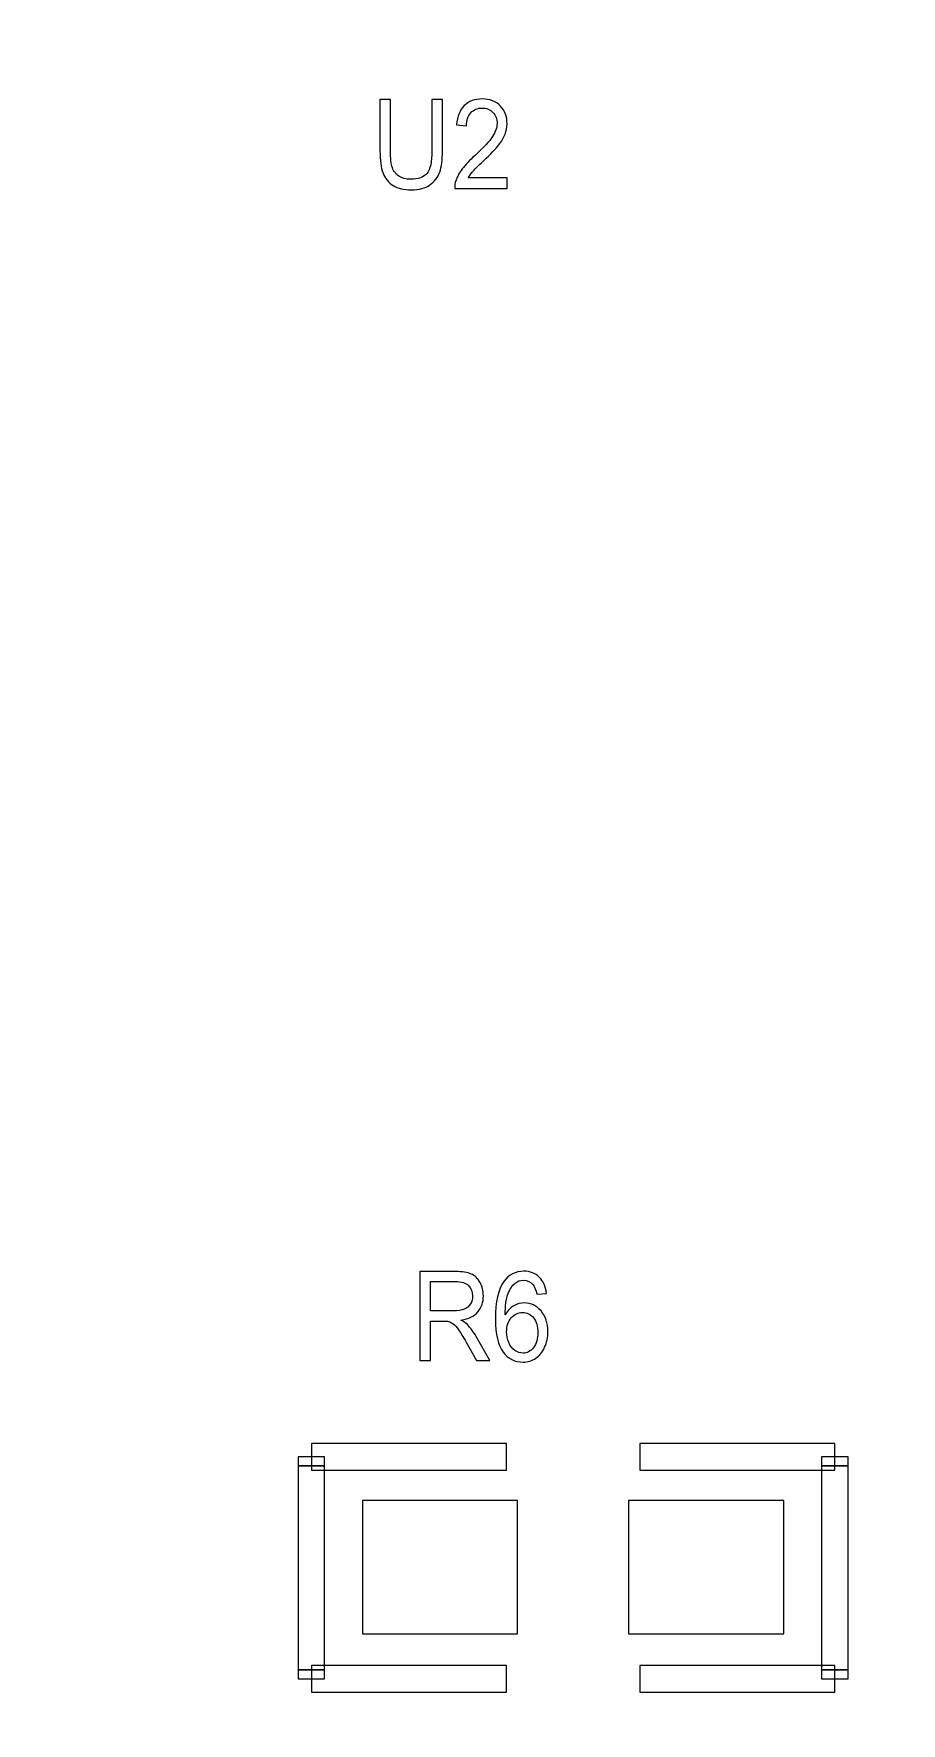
# Model space of a CAD drawing. Header units: millimetres. Extents: x -69 to 39, y -9 to 54.
# Drawn here: x -41.37 to -36.4, y -1.33 to 8.33 of the extents above; entities that cross this region are included whole.
import ezdxf

# ---------------------------------------------------------------- set-up
doc = ezdxf.new("R2010")
doc.units = ezdxf.units.MM
doc.header["$MEASUREMENT"] = 0
for name, color, linetype in [('BG_OUTLINE', 7, 'Continuous'), ('PG_SILKSCREEN_TOP', 7, 'Continuous'), ('PIN_TOP', 7, 'Continuous'), ('RD_SILKSCREEN_TOP', 7, 'Continuous')]:
    doc.layers.add(name, color=color, linetype=linetype)

msp = doc.modelspace()

# ---------------------------------------------------------------- linework, layer by layer
at = {"layer": 'BG_OUTLINE', "color": 176, "lineweight": 9}
msp.add_open_spline([(22.1252, -9.4051), (22.1252, -9.4051), (-56.3279, -9.4051), (-56.3279, -9.4051), (-56.3279, -9.4051), (-56.3279, -9.4051), (-56.3279, 41.6488), (-56.3279, 41.6488), (-56.3279, 41.6488), (-56.3279, 41.6488), (22.3259, 41.6488), (22.3259, 41.6488), (22.3259, 41.6488), (22.9318, 41.6492), (23.513, 41.4088), (23.9418, 40.9807), (23.9418, 40.9807), (24.3705, 40.5525), (24.6115, 39.9687), (24.6119, 39.3628), (24.6119, 39.3628), (24.6119, 39.3628), (24.6119, -7.1191), (24.6119, -7.1191), (24.6119, -7.1191), (24.6123, -7.725), (24.372, -8.3063), (23.9438, -8.735), (23.9438, -8.735), (23.5156, -9.1637), (22.9318, -9.4047), (22.3259, -9.4051), (22.3259, -9.4051), (22.3259, -9.4051), (22.1252, -9.4051), (22.1252, -9.4051)], degree=3, knots=[0, 0, 0, 0, 0.111111, 0.111111, 0.111111, 0.111111, 0.222222, 0.222222, 0.222222, 0.222222, 0.333333, 0.333333, 0.333333, 0.333333, 0.444444, 0.444444, 0.444444, 0.444444, 0.555556, 0.555556, 0.555556, 0.555556, 0.666667, 0.666667, 0.666667, 0.666667, 0.777778, 0.777778, 0.777778, 0.777778, 0.888889, 0.888889, 0.888889, 0.888889, 1, 1, 1, 1], dxfattribs=at)
at = {"layer": 'PG_SILKSCREEN_TOP', "lineweight": 9}
for points in [[(-39.7008, 0.1427), (-39.7008, 0.1427), (-39.8532, 0.1427), (-39.8532, 0.1427), (-39.8532, 0.1427), (-39.8532, 0.1427), (-39.8532, 0.1935), (-39.8532, 0.1935), (-39.8532, 0.1935), (-39.8532, 0.1935), (-39.7008, 0.1935), (-39.7008, 0.1935), (-39.7008, 0.1935), (-39.7008, 0.1935), (-39.7008, 0.1427), (-39.7008, 0.1427)], [(-39.777, 0.1173), (-39.777, 0.1173), (-39.777, 0.2697), (-39.777, 0.2697), (-39.777, 0.2697), (-39.777, 0.2697), (-38.6594, 0.2697), (-38.6594, 0.2697), (-38.6594, 0.2697), (-38.6594, 0.2697), (-38.6594, 0.1173), (-38.6594, 0.1173), (-38.6594, 0.1173), (-38.6594, 0.1173), (-39.777, 0.1173), (-39.777, 0.1173)], [(-36.7798, 0.2697), (-36.7798, 0.2697), (-36.7798, 0.1173), (-36.7798, 0.1173), (-36.7798, 0.1173), (-36.7798, 0.1173), (-37.8974, 0.1173), (-37.8974, 0.1173), (-37.8974, 0.1173), (-37.8974, 0.1173), (-37.8974, 0.2697), (-37.8974, 0.2697), (-37.8974, 0.2697), (-37.8974, 0.2697), (-36.7798, 0.2697), (-36.7798, 0.2697)], [(-36.7036, 0.1427), (-36.7036, 0.1427), (-36.856, 0.1427), (-36.856, 0.1427), (-36.856, 0.1427), (-36.856, 0.1427), (-36.856, 0.1935), (-36.856, 0.1935), (-36.856, 0.1935), (-36.856, 0.1935), (-36.7036, 0.1935), (-36.7036, 0.1935), (-36.7036, 0.1935), (-36.7036, 0.1935), (-36.7036, 0.1427), (-36.7036, 0.1427)], [(-39.7008, -1.0257), (-39.7008, -1.0257), (-39.8532, -1.0257), (-39.8532, -1.0257), (-39.8532, -1.0257), (-39.8532, -1.0257), (-39.8532, 0.1427), (-39.8532, 0.1427), (-39.8532, 0.1427), (-39.8532, 0.1427), (-39.7008, 0.1427), (-39.7008, 0.1427), (-39.7008, 0.1427), (-39.7008, 0.1427), (-39.7008, -1.0257), (-39.7008, -1.0257)], [(-36.7036, -1.0257), (-36.7036, -1.0257), (-36.856, -1.0257), (-36.856, -1.0257), (-36.856, -1.0257), (-36.856, -1.0257), (-36.856, 0.1427), (-36.856, 0.1427), (-36.856, 0.1427), (-36.856, 0.1427), (-36.7036, 0.1427), (-36.7036, 0.1427), (-36.7036, 0.1427), (-36.7036, 0.1427), (-36.7036, -1.0257), (-36.7036, -1.0257)], [(-39.7008, -1.0765), (-39.7008, -1.0765), (-39.8532, -1.0765), (-39.8532, -1.0765), (-39.8532, -1.0765), (-39.8532, -1.0765), (-39.8532, -1.0257), (-39.8532, -1.0257), (-39.8532, -1.0257), (-39.8532, -1.0257), (-39.7008, -1.0257), (-39.7008, -1.0257), (-39.7008, -1.0257), (-39.7008, -1.0257), (-39.7008, -1.0765), (-39.7008, -1.0765)], [(-38.6594, -1.0003), (-38.6594, -1.0003), (-38.6594, -1.1527), (-38.6594, -1.1527), (-38.6594, -1.1527), (-38.6594, -1.1527), (-39.777, -1.1527), (-39.777, -1.1527), (-39.777, -1.1527), (-39.777, -1.1527), (-39.777, -1.0003), (-39.777, -1.0003), (-39.777, -1.0003), (-39.777, -1.0003), (-38.6594, -1.0003), (-38.6594, -1.0003)], [(-37.8974, -1.1527), (-37.8974, -1.1527), (-37.8974, -1.0003), (-37.8974, -1.0003), (-37.8974, -1.0003), (-37.8974, -1.0003), (-36.7798, -1.0003), (-36.7798, -1.0003), (-36.7798, -1.0003), (-36.7798, -1.0003), (-36.7798, -1.1527), (-36.7798, -1.1527), (-36.7798, -1.1527), (-36.7798, -1.1527), (-37.8974, -1.1527), (-37.8974, -1.1527)], [(-36.7036, -1.0765), (-36.7036, -1.0765), (-36.856, -1.0765), (-36.856, -1.0765), (-36.856, -1.0765), (-36.856, -1.0765), (-36.856, -1.0257), (-36.856, -1.0257), (-36.856, -1.0257), (-36.856, -1.0257), (-36.7036, -1.0257), (-36.7036, -1.0257), (-36.7036, -1.0257), (-36.7036, -1.0257), (-36.7036, -1.0765), (-36.7036, -1.0765)]]:
    msp.add_open_spline(points, degree=3, knots=[0, 0, 0, 0, 0.25, 0.25, 0.25, 0.25, 0.5, 0.5, 0.5, 0.5, 0.75, 0.75, 0.75, 0.75, 1, 1, 1, 1], dxfattribs=at)
at = {"layer": 'PIN_TOP', "color": 8, "lineweight": 9}
for points in [[(-39.4849, -0.8189), (-39.4849, -0.8189), (-39.4849, -0.0569), (-39.4849, -0.0569), (-39.4849, -0.0569), (-39.4849, -0.0569), (-38.5959, -0.0569), (-38.5959, -0.0569), (-38.5959, -0.0569), (-38.5959, -0.0569), (-38.5959, -0.8189), (-38.5959, -0.8189), (-38.5959, -0.8189), (-38.5959, -0.8189), (-39.4849, -0.8189), (-39.4849, -0.8189)], [(-37.9609, -0.8189), (-37.9609, -0.8189), (-37.9609, -0.0569), (-37.9609, -0.0569), (-37.9609, -0.0569), (-37.9609, -0.0569), (-37.0719, -0.0569), (-37.0719, -0.0569), (-37.0719, -0.0569), (-37.0719, -0.0569), (-37.0719, -0.8189), (-37.0719, -0.8189), (-37.0719, -0.8189), (-37.0719, -0.8189), (-37.9609, -0.8189), (-37.9609, -0.8189)]]:
    msp.add_open_spline(points, degree=3, knots=[0, 0, 0, 0, 0.25, 0.25, 0.25, 0.25, 0.5, 0.5, 0.5, 0.5, 0.75, 0.75, 0.75, 0.75, 1, 1, 1, 1], dxfattribs=at)
at = {"layer": 'RD_SILKSCREEN_TOP', "color": 1}
for points, knots in [([(-39.0869, 7.9584), (-39.0869, 7.9584), (-39.0266, 7.9584), (-39.0266, 7.9584), (-39.0266, 7.9584), (-39.0266, 7.9584), (-39.0266, 7.6642), (-39.0266, 7.6642), (-39.0266, 7.6642), (-39.0266, 7.6131), (-39.0319, 7.5725), (-39.0422, 7.5423), (-39.0422, 7.5423), (-39.0526, 7.5122), (-39.0712, 7.4878), (-39.0982, 7.469), (-39.0982, 7.469), (-39.1252, 7.45), (-39.1605, 7.4406), (-39.2044, 7.4406), (-39.2044, 7.4406), (-39.2469, 7.4406), (-39.2818, 7.4488), (-39.3088, 7.4653), (-39.3088, 7.4653), (-39.3359, 7.4817), (-39.3553, 7.5055), (-39.3668, 7.5367), (-39.3668, 7.5367), (-39.3785, 7.5678), (-39.3842, 7.6103), (-39.3842, 7.6642), (-39.3842, 7.6642), (-39.3842, 7.6642), (-39.3842, 7.9584), (-39.3842, 7.9584), (-39.3842, 7.9584), (-39.3842, 7.9584), (-39.324, 7.9584), (-39.324, 7.9584), (-39.324, 7.9584), (-39.324, 7.9584), (-39.324, 7.6646), (-39.324, 7.6646), (-39.324, 7.6646), (-39.324, 7.6203), (-39.3204, 7.5877), (-39.313, 7.5669), (-39.313, 7.5669), (-39.3057, 7.5459), (-39.293, 7.5298), (-39.2753, 7.5184), (-39.2753, 7.5184), (-39.2573, 7.507), (-39.2354, 7.5013), (-39.2096, 7.5013), (-39.2096, 7.5013), (-39.1654, 7.5013), (-39.1338, 7.5126), (-39.115, 7.5351), (-39.115, 7.5351), (-39.0962, 7.5575), (-39.0869, 7.6007), (-39.0869, 7.6646), (-39.0869, 7.6646), (-39.0869, 7.6646), (-39.0869, 7.9584), (-39.0869, 7.9584)], [0, 0, 0, 0, 0.058824, 0.058824, 0.058824, 0.058824, 0.117647, 0.117647, 0.117647, 0.117647, 0.176471, 0.176471, 0.176471, 0.176471, 0.235294, 0.235294, 0.235294, 0.235294, 0.294118, 0.294118, 0.294118, 0.294118, 0.352941, 0.352941, 0.352941, 0.352941, 0.411765, 0.411765, 0.411765, 0.411765, 0.470588, 0.470588, 0.470588, 0.470588, 0.529412, 0.529412, 0.529412, 0.529412, 0.588235, 0.588235, 0.588235, 0.588235, 0.647059, 0.647059, 0.647059, 0.647059, 0.705882, 0.705882, 0.705882, 0.705882, 0.764706, 0.764706, 0.764706, 0.764706, 0.823529, 0.823529, 0.823529, 0.823529, 0.882353, 0.882353, 0.882353, 0.882353, 0.941176, 0.941176, 0.941176, 0.941176, 1, 1, 1, 1]), ([(-38.6558, 7.5094), (-38.6558, 7.5094), (-38.6558, 7.4493), (-38.6558, 7.4493), (-38.6558, 7.4493), (-38.6558, 7.4493), (-38.9562, 7.4493), (-38.9562, 7.4493), (-38.9562, 7.4493), (-38.9567, 7.4644), (-38.9545, 7.4788), (-38.9498, 7.4927), (-38.9498, 7.4927), (-38.9422, 7.5157), (-38.9299, 7.5382), (-38.9131, 7.5605), (-38.9131, 7.5605), (-38.8961, 7.5826), (-38.8718, 7.6084), (-38.8401, 7.6375), (-38.8401, 7.6375), (-38.7906, 7.6829), (-38.7572, 7.7188), (-38.7398, 7.7454), (-38.7398, 7.7454), (-38.7225, 7.7718), (-38.7138, 7.797), (-38.7138, 7.8205), (-38.7138, 7.8205), (-38.7138, 7.8453), (-38.7218, 7.8662), (-38.7375, 7.8833), (-38.7375, 7.8833), (-38.7534, 7.9002), (-38.774, 7.9087), (-38.7994, 7.9087), (-38.7994, 7.9087), (-38.8263, 7.9087), (-38.8477, 7.8997), (-38.8638, 7.8816), (-38.8638, 7.8816), (-38.8801, 7.8636), (-38.8882, 7.8386), (-38.8884, 7.8067), (-38.8884, 7.8067), (-38.8884, 7.8067), (-38.9458, 7.8132), (-38.9458, 7.8132), (-38.9458, 7.8132), (-38.9418, 7.8612), (-38.927, 7.8977), (-38.9014, 7.9228), (-38.9014, 7.9228), (-38.8758, 7.948), (-38.8413, 7.9605), (-38.7981, 7.9605), (-38.7981, 7.9605), (-38.7545, 7.9605), (-38.7201, 7.9469), (-38.6946, 7.9199), (-38.6946, 7.9199), (-38.6691, 7.8927), (-38.6564, 7.8592), (-38.6564, 7.8191), (-38.6564, 7.8191), (-38.6564, 7.7987), (-38.6601, 7.7787), (-38.6676, 7.759), (-38.6676, 7.759), (-38.6751, 7.7394), (-38.6875, 7.7186), (-38.7047, 7.6969), (-38.7047, 7.6969), (-38.7219, 7.6751), (-38.7506, 7.6452), (-38.7907, 7.6073), (-38.7907, 7.6073), (-38.8242, 7.5758), (-38.8457, 7.5544), (-38.8551, 7.5432), (-38.8551, 7.5432), (-38.8647, 7.532), (-38.8726, 7.5208), (-38.8788, 7.5094), (-38.8788, 7.5094), (-38.8788, 7.5094), (-38.6558, 7.5094), (-38.6558, 7.5094)], [0, 0, 0, 0, 0.045455, 0.045455, 0.045455, 0.045455, 0.090909, 0.090909, 0.090909, 0.090909, 0.136364, 0.136364, 0.136364, 0.136364, 0.181818, 0.181818, 0.181818, 0.181818, 0.227273, 0.227273, 0.227273, 0.227273, 0.272727, 0.272727, 0.272727, 0.272727, 0.318182, 0.318182, 0.318182, 0.318182, 0.363636, 0.363636, 0.363636, 0.363636, 0.409091, 0.409091, 0.409091, 0.409091, 0.454545, 0.454545, 0.454545, 0.454545, 0.5, 0.5, 0.5, 0.5, 0.545455, 0.545455, 0.545455, 0.545455, 0.590909, 0.590909, 0.590909, 0.590909, 0.636364, 0.636364, 0.636364, 0.636364, 0.681818, 0.681818, 0.681818, 0.681818, 0.727273, 0.727273, 0.727273, 0.727273, 0.772727, 0.772727, 0.772727, 0.772727, 0.818182, 0.818182, 0.818182, 0.818182, 0.863636, 0.863636, 0.863636, 0.863636, 0.909091, 0.909091, 0.909091, 0.909091, 0.954545, 0.954545, 0.954545, 0.954545, 1, 1, 1, 1]), ([(-39.1556, 0.744), (-39.1556, 0.744), (-39.1556, 1.2531), (-39.1556, 1.2531), (-39.1556, 1.2531), (-39.1556, 1.2531), (-38.9541, 1.2531), (-38.9541, 1.2531), (-38.9541, 1.2531), (-38.9135, 1.2531), (-38.8827, 1.2485), (-38.8617, 1.2394), (-38.8617, 1.2394), (-38.8406, 1.2302), (-38.8238, 1.2141), (-38.811, 1.191), (-38.811, 1.191), (-38.7984, 1.1678), (-38.7922, 1.1422), (-38.7922, 1.1142), (-38.7922, 1.1142), (-38.7922, 1.078), (-38.8026, 1.0477), (-38.8235, 1.0229), (-38.8235, 1.0229), (-38.8444, 0.9981), (-38.8767, 0.9824), (-38.9203, 0.9756), (-38.9203, 0.9756), (-38.9043, 0.9671), (-38.8922, 0.9587), (-38.884, 0.9502), (-38.884, 0.9502), (-38.8664, 0.9322), (-38.8498, 0.9096), (-38.834, 0.8826), (-38.834, 0.8826), (-38.834, 0.8826), (-38.755, 0.744), (-38.755, 0.744), (-38.755, 0.744), (-38.755, 0.744), (-38.8307, 0.744), (-38.8307, 0.744), (-38.8307, 0.744), (-38.8307, 0.744), (-38.8908, 0.85), (-38.8908, 0.85), (-38.8908, 0.85), (-38.9084, 0.8804), (-38.9228, 0.9039), (-38.9343, 0.92), (-38.9343, 0.92), (-38.9456, 0.9363), (-38.9558, 0.9476), (-38.9647, 0.954), (-38.9647, 0.954), (-38.9737, 0.9606), (-38.9828, 0.9651), (-38.9921, 0.9677), (-38.9921, 0.9677), (-38.999, 0.9692), (-39.0101, 0.97), (-39.0257, 0.97), (-39.0257, 0.97), (-39.0257, 0.97), (-39.0954, 0.97), (-39.0954, 0.97), (-39.0954, 0.97), (-39.0954, 0.97), (-39.0954, 0.744), (-39.0954, 0.744), (-39.0954, 0.744), (-39.0954, 0.744), (-39.1556, 0.744), (-39.1556, 0.744)], [0, 0, 0, 0, 0.052632, 0.052632, 0.052632, 0.052632, 0.105263, 0.105263, 0.105263, 0.105263, 0.157895, 0.157895, 0.157895, 0.157895, 0.210526, 0.210526, 0.210526, 0.210526, 0.263158, 0.263158, 0.263158, 0.263158, 0.315789, 0.315789, 0.315789, 0.315789, 0.368421, 0.368421, 0.368421, 0.368421, 0.421053, 0.421053, 0.421053, 0.421053, 0.473684, 0.473684, 0.473684, 0.473684, 0.526316, 0.526316, 0.526316, 0.526316, 0.578947, 0.578947, 0.578947, 0.578947, 0.631579, 0.631579, 0.631579, 0.631579, 0.684211, 0.684211, 0.684211, 0.684211, 0.736842, 0.736842, 0.736842, 0.736842, 0.789474, 0.789474, 0.789474, 0.789474, 0.842105, 0.842105, 0.842105, 0.842105, 0.894737, 0.894737, 0.894737, 0.894737, 0.947368, 0.947368, 0.947368, 0.947368, 1, 1, 1, 1]), ([(-39.0954, 1.0284), (-39.0954, 1.0284), (-38.9661, 1.0284), (-38.9661, 1.0284), (-38.9661, 1.0284), (-38.9387, 1.0284), (-38.9171, 1.0316), (-38.9017, 1.038), (-38.9017, 1.038), (-38.8861, 1.0444), (-38.8743, 1.0546), (-38.8663, 1.0685), (-38.8663, 1.0685), (-38.8583, 1.0825), (-38.8543, 1.0977), (-38.8543, 1.1142), (-38.8543, 1.1142), (-38.8543, 1.1382), (-38.8619, 1.158), (-38.8776, 1.1736), (-38.8776, 1.1736), (-38.8932, 1.1891), (-38.9178, 1.1968), (-38.9516, 1.1968), (-38.9516, 1.1968), (-38.9516, 1.1968), (-39.0954, 1.1968), (-39.0954, 1.1968), (-39.0954, 1.1968), (-39.0954, 1.1968), (-39.0954, 1.0284), (-39.0954, 1.0284)], [0, 0, 0, 0, 0.125, 0.125, 0.125, 0.125, 0.25, 0.25, 0.25, 0.25, 0.375, 0.375, 0.375, 0.375, 0.5, 0.5, 0.5, 0.5, 0.625, 0.625, 0.625, 0.625, 0.75, 0.75, 0.75, 0.75, 0.875, 0.875, 0.875, 0.875, 1, 1, 1, 1]), ([(-38.431, 1.1284), (-38.431, 1.1284), (-38.4865, 1.1235), (-38.4865, 1.1235), (-38.4865, 1.1235), (-38.4915, 1.1481), (-38.4984, 1.166), (-38.5075, 1.177), (-38.5075, 1.177), (-38.5226, 1.1949), (-38.5413, 1.2038), (-38.5634, 1.2038), (-38.5634, 1.2038), (-38.5812, 1.2038), (-38.5967, 1.1982), (-38.6102, 1.1871), (-38.6102, 1.1871), (-38.6277, 1.1727), (-38.6416, 1.1518), (-38.6517, 1.1243), (-38.6517, 1.1243), (-38.6618, 1.0968), (-38.6671, 1.0575), (-38.6675, 1.0066), (-38.6675, 1.0066), (-38.654, 1.0294), (-38.6377, 1.0465), (-38.6182, 1.0576), (-38.6182, 1.0576), (-38.5989, 1.0687), (-38.5784, 1.0742), (-38.5572, 1.0742), (-38.5572, 1.0742), (-38.5198, 1.0742), (-38.4882, 1.0589), (-38.4621, 1.0282), (-38.4621, 1.0282), (-38.4359, 0.9975), (-38.4229, 0.958), (-38.4229, 0.9094), (-38.4229, 0.9094), (-38.4229, 0.8773), (-38.429, 0.8477), (-38.4414, 0.8202), (-38.4414, 0.8202), (-38.4536, 0.7928), (-38.4706, 0.7717), (-38.4921, 0.7572), (-38.4921, 0.7572), (-38.5135, 0.7426), (-38.5379, 0.7353), (-38.5652, 0.7353), (-38.5652, 0.7353), (-38.6117, 0.7353), (-38.6497, 0.7544), (-38.679, 0.7928), (-38.679, 0.7928), (-38.7084, 0.8311), (-38.723, 0.8943), (-38.723, 0.9823), (-38.723, 0.9823), (-38.723, 1.0806), (-38.7068, 1.1521), (-38.6743, 1.1968), (-38.6743, 1.1968), (-38.646, 1.2357), (-38.608, 1.2552), (-38.5599, 1.2552), (-38.5599, 1.2552), (-38.5242, 1.2552), (-38.4949, 1.244), (-38.4721, 1.2215), (-38.4721, 1.2215), (-38.4492, 1.199), (-38.4356, 1.168), (-38.431, 1.1284)], [0, 0, 0, 0, 0.052632, 0.052632, 0.052632, 0.052632, 0.105263, 0.105263, 0.105263, 0.105263, 0.157895, 0.157895, 0.157895, 0.157895, 0.210526, 0.210526, 0.210526, 0.210526, 0.263158, 0.263158, 0.263158, 0.263158, 0.315789, 0.315789, 0.315789, 0.315789, 0.368421, 0.368421, 0.368421, 0.368421, 0.421053, 0.421053, 0.421053, 0.421053, 0.473684, 0.473684, 0.473684, 0.473684, 0.526316, 0.526316, 0.526316, 0.526316, 0.578947, 0.578947, 0.578947, 0.578947, 0.631579, 0.631579, 0.631579, 0.631579, 0.684211, 0.684211, 0.684211, 0.684211, 0.736842, 0.736842, 0.736842, 0.736842, 0.789474, 0.789474, 0.789474, 0.789474, 0.842105, 0.842105, 0.842105, 0.842105, 0.894737, 0.894737, 0.894737, 0.894737, 0.947368, 0.947368, 0.947368, 0.947368, 1, 1, 1, 1]), ([(-38.6589, 0.909), (-38.6589, 0.8874), (-38.6548, 0.8668), (-38.6465, 0.8471), (-38.6465, 0.8471), (-38.6384, 0.8274), (-38.627, 0.8125), (-38.6123, 0.8022), (-38.6123, 0.8022), (-38.5977, 0.7919), (-38.5823, 0.7867), (-38.5661, 0.7867), (-38.5661, 0.7867), (-38.5425, 0.7867), (-38.5223, 0.7973), (-38.5054, 0.8187), (-38.5054, 0.8187), (-38.4884, 0.84), (-38.48, 0.8689), (-38.48, 0.9054), (-38.48, 0.9054), (-38.48, 0.9406), (-38.4883, 0.9684), (-38.5051, 0.9887), (-38.5051, 0.9887), (-38.5218, 1.0089), (-38.5429, 1.019), (-38.5682, 1.019), (-38.5682, 1.019), (-38.5935, 1.019), (-38.6149, 1.0089), (-38.6325, 0.9887), (-38.6325, 0.9887), (-38.65, 0.9684), (-38.6589, 0.9418), (-38.6589, 0.909)], [0, 0, 0, 0, 0.111111, 0.111111, 0.111111, 0.111111, 0.222222, 0.222222, 0.222222, 0.222222, 0.333333, 0.333333, 0.333333, 0.333333, 0.444444, 0.444444, 0.444444, 0.444444, 0.555556, 0.555556, 0.555556, 0.555556, 0.666667, 0.666667, 0.666667, 0.666667, 0.777778, 0.777778, 0.777778, 0.777778, 0.888889, 0.888889, 0.888889, 0.888889, 1, 1, 1, 1])]:
    msp.add_open_spline(points, degree=3, knots=knots, dxfattribs=at)

doc.saveas('drawing.dxf')
